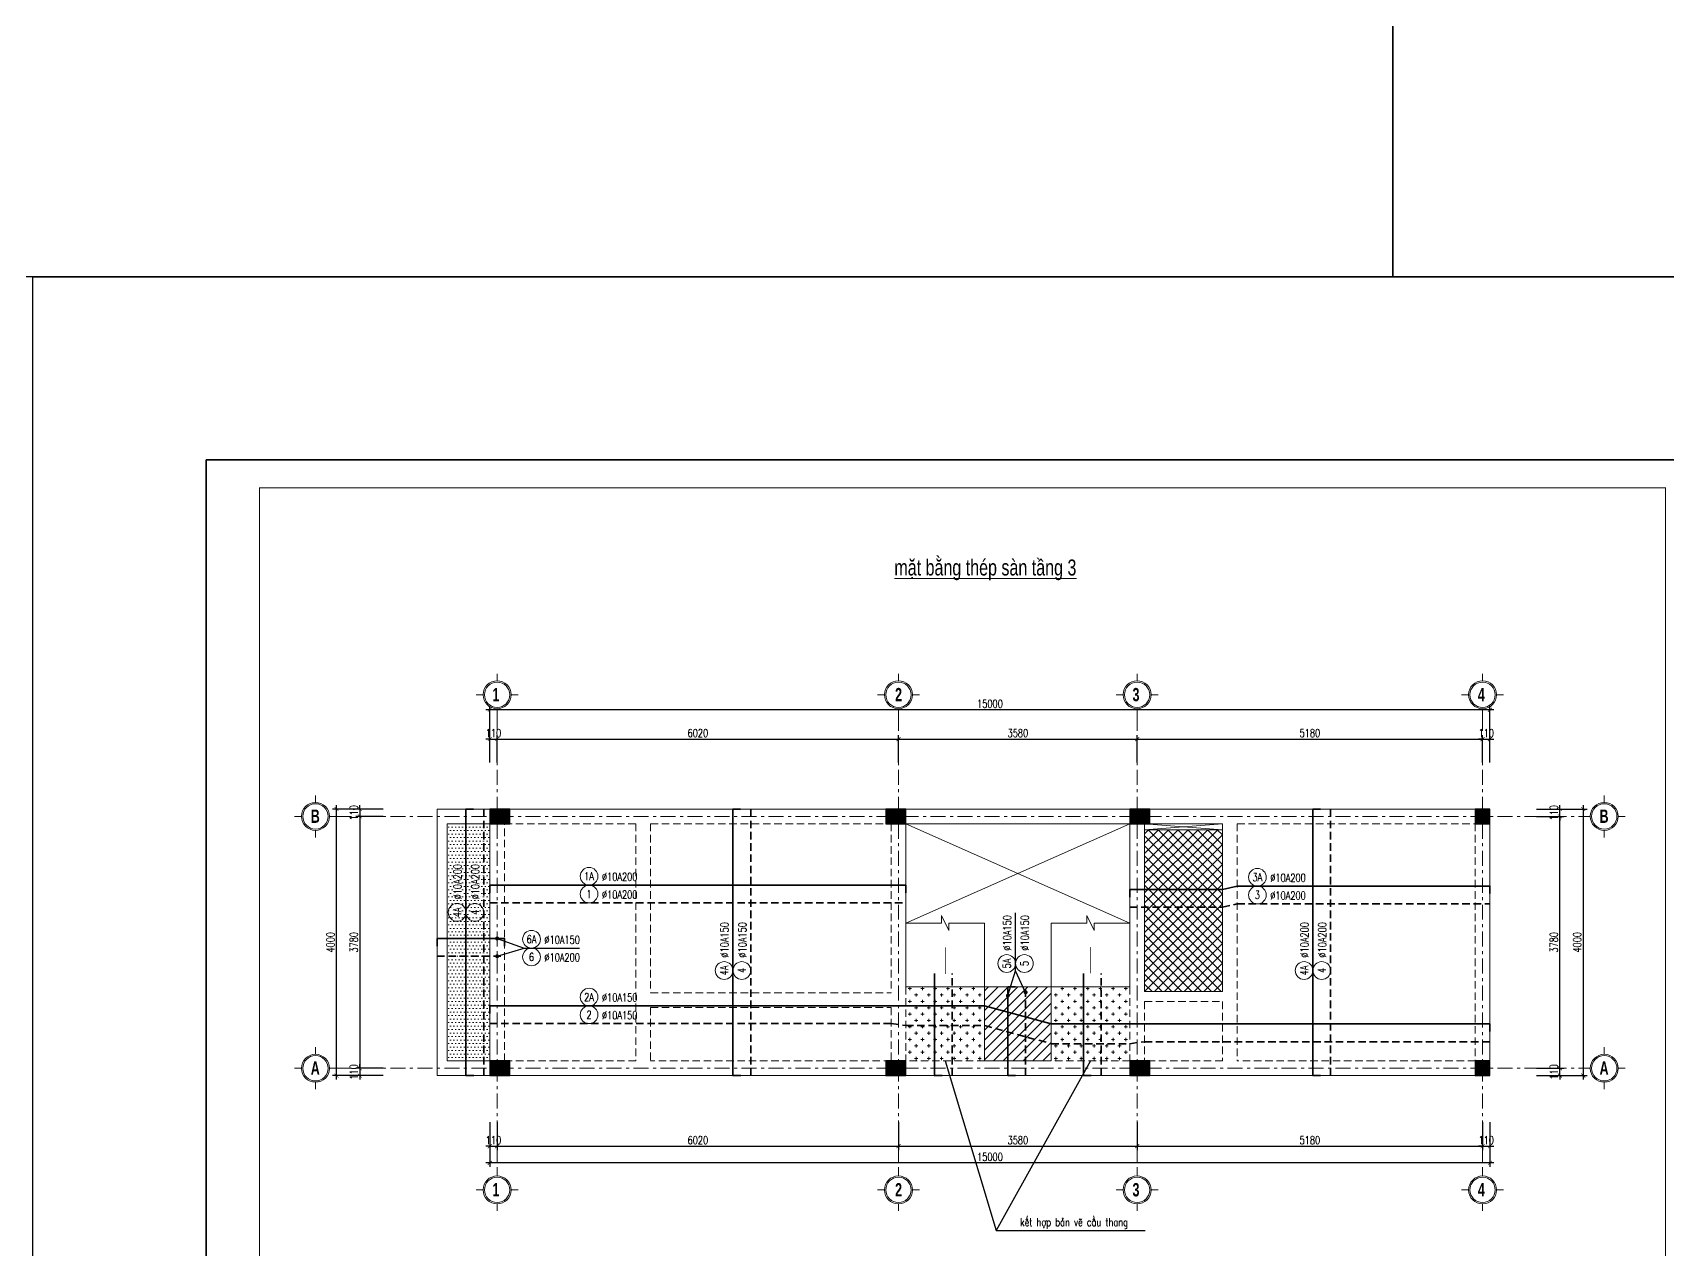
# Model space of a CAD drawing. Extents: x -2098986 to 943, y -1296280 to 73591.
# Drawn here: x -1818977 to -1794460, y -1233473 to -1215216 of the extents above; entities that cross this region are included whole.
import ezdxf
from ezdxf.enums import TextEntityAlignment as Align

# ---------------------------------------------------------------- set-up
doc = ezdxf.new("R2010")
doc.units = 0
doc.header["$LTSCALE"] = 150
doc.header["$PDMODE"] = 35
doc.linetypes.add('_Tim', pattern=[9, 5, -1.5, 1, -1.5])
doc.linetypes.add('HIDDEN', pattern=[0.375, 0.25, -0.125])
doc.layers.get('0').update_dxf_attribs({"lineweight": 18})
doc.layers.get('Defpoints').update_dxf_attribs({"lineweight": 18})
for name, color, linetype, lineweight in [('05.Text', 253, 'Continuous', 18), ('11.Khung bo', 32, 'Continuous', 50), ('12.Khung', 36, 'Continuous', 25), ('KCVN-THAY', 7, 'Continuous', 25), ('LS-DIM', 251, 'Continuous', 13), ('LS-HATCH', 147, 'Continuous', 9), ('LS-TEXT', 60, 'Continuous', 20), ('LS-THAY', 7, 'Continuous', 20), ('LS-THEP', 3, 'Continuous', 35), ('LS-TRUC', 108, '_Tim', 9)]:
    doc.layers.add(name, color=color, linetype=linetype, lineweight=lineweight)
doc.layers.add('DIM', color=1, linetype='Continuous')
doc.layers.add('HATCH', color=8, linetype='Continuous')
doc.layers.add('Tpl_Bound', color=1, linetype='Continuous', plot=False)
doc.styles.add('AVANTHB', font='')
doc.styles.add('KCVN-LEADER', font='vnromadi.shx', dxfattribs={"width": 0.7, "height": 4})
doc.styles.add('vnsimpli', font='vnsimli.shx', dxfattribs={"width": 0.75})
doc.styles.get('AVANTHB').set_extended_font_data('.VnAvantH', bold=True)
doc.dimstyles.new('D100(120)', dxfattribs={"dimtxt": 120, "dimasz": 60, "dimexe": 60, "dimexo": 0, "dimgap": 30, "dimtad": 1, "dimdec": 0, "dimdsep": 46, "dimtxsty": 'vnsimpli', "dimblk": 'ARCHTICK', "dimcen": 0, "dimdle": 60, "dimclrd": 256, "dimclre": 256, "dimclrt": 60, "dimadec": 0, "dimazin": 0, "dimtfac": 1, "dimtdec": 0, "dimtix": 1, "dimtmove": 0, "dimatfit": 3, "dimfxl": 1, "dimarcsym": 0})

# ---------------------------------------------------------------- blocks, each defined once
blk = doc.blocks.new('*U4')
at = {"layer": 'KCVN-THAY', "color": 140}
blk.add_lwpolyline([(214871.76, 86966.68), (215381.8, 86966.68), (215381.8, 86579.68), (214871.76, 86579.68)], close=True, dxfattribs=at)
blk = doc.blocks.new('100')
at = {"layer": '11.Khung bo', "const_width": 26.7}
blk.add_lwpolyline([(1860913, -945240), (1860913, -916940), (1896063, -916940), (1896063, -945240)], close=True, dxfattribs=at)
blk.add_lwpolyline([(1860913, -945240), (1860913, -916940), (1896063, -916940), (1896063, -945240)], close=True, dxfattribs=at)
blk.add_lwpolyline([(1860913, -945240), (1860913, -916940), (1896063, -916940), (1896063, -945240)], close=True, dxfattribs=at)
at = {"layer": '12.Khung'}
blk.add_lwpolyline([(1901579, -945940), (1901579, -916240), (1859580, -916240), (1859580, -945940)], close=True, dxfattribs=at)
blk.add_lwpolyline([(1901579, -945940), (1901579, -916240), (1859580, -916240), (1859580, -945940)], close=True, dxfattribs=at)
blk.add_lwpolyline([(1901579, -945940), (1901579, -916240), (1859580, -916240), (1859580, -945940)], close=True, dxfattribs=at)
blk = doc.blocks.new('DANHTRUC')
for p, q in [((980383, -947347), (980383, -947137)), ((979963, -947767), (979753, -947767)), ((980803, -947767), (981013, -947767)), ((980383, -948187), (980383, -948397))]:
    blk.add_line(p, q)
for radius in [420, 380]:
    blk.add_circle((980383, -947767), radius)
blk = doc.blocks.new('_ArchTick')
at = {"layer": 'DIM', "color": 0, "const_width": 0.15}
blk.add_lwpolyline([(-0.5, -0.5), (0.5, 0.5)], dxfattribs=at)
blk = doc.blocks.new('*D729')
at = {"layer": 'Defpoints', "color": 0, "transparency": 16777216}
for p in [(-1939347, -1051044), (-1939457, -1051394), (-1939347, -1051394)]:
    blk.add_point(p, dxfattribs=at)
at = {"layer": 'LS-DIM', "lineweight": -2, "transparency": 16777216}
for p, q in [((-1939457, -1051394), (-1939457, -1050984)), ((-1939347, -1051394), (-1939347, -1050984)), ((-1939457, -1051044), (-1939517, -1051044)), ((-1939457, -1051044), (-1939347, -1051044)), ((-1939347, -1051044), (-1939287, -1051044))]:
    blk.add_line(p, q, dxfattribs=at)
at = {"layer": 'LS-DIM', "lineweight": -2, "transparency": 16777216, "xscale": 60, "yscale": 60, "zscale": 60}
blk.add_blockref('_ArchTick', (-1939457, -1051044), dxfattribs=at)
at = {"layer": 'LS-DIM', "lineweight": -2, "transparency": 16777216, "xscale": 60, "yscale": 60, "zscale": 60, "rotation": 180}
blk.add_blockref('_ArchTick', (-1939347, -1051044), dxfattribs=at)
at = {"layer": 'LS-DIM', "color": 60, "transparency": 16777216, "insert": (-1939402, -1050954), "char_height": 120, "attachment_point": 5, "style": 'vnsimpli'}
blk.add_mtext('110', dxfattribs=at)
blk = doc.blocks.new('*D730')
at = {"layer": 'Defpoints', "color": 0, "transparency": 16777216}
for p in [(-1933327, -1051044), (-1939347, -1051394), (-1933327, -1051394)]:
    blk.add_point(p, dxfattribs=at)
at = {"layer": 'LS-DIM', "lineweight": -2, "transparency": 16777216}
for p, q in [((-1939347, -1051394), (-1939347, -1050984)), ((-1933327, -1051394), (-1933327, -1050984)), ((-1939407, -1051044), (-1933267, -1051044))]:
    blk.add_line(p, q, dxfattribs=at)
at = {"layer": 'LS-DIM', "lineweight": -2, "transparency": 16777216, "xscale": 60, "yscale": 60, "zscale": 60, "rotation": 180}
blk.add_blockref('_ArchTick', (-1939347, -1051044), dxfattribs=at)
at = {"layer": 'LS-DIM', "lineweight": -2, "transparency": 16777216, "xscale": 60, "yscale": 60, "zscale": 60}
blk.add_blockref('_ArchTick', (-1933327, -1051044), dxfattribs=at)
at = {"layer": 'LS-DIM', "color": 60, "transparency": 16777216, "insert": (-1936337, -1050954), "char_height": 120, "attachment_point": 5, "style": 'vnsimpli'}
blk.add_mtext('6020', dxfattribs=at)
blk = doc.blocks.new('*D731')
at = {"layer": 'Defpoints', "color": 0, "transparency": 16777216}
for p in [(-1929747, -1051044), (-1933327, -1051394), (-1929747, -1051394)]:
    blk.add_point(p, dxfattribs=at)
at = {"layer": 'LS-DIM', "lineweight": -2, "transparency": 16777216}
for p, q in [((-1933327, -1051394), (-1933327, -1050984)), ((-1929747, -1051394), (-1929747, -1050984)), ((-1933387, -1051044), (-1929687, -1051044))]:
    blk.add_line(p, q, dxfattribs=at)
at = {"layer": 'LS-DIM', "lineweight": -2, "transparency": 16777216, "xscale": 60, "yscale": 60, "zscale": 60, "rotation": 180}
blk.add_blockref('_ArchTick', (-1933327, -1051044), dxfattribs=at)
at = {"layer": 'LS-DIM', "lineweight": -2, "transparency": 16777216, "xscale": 60, "yscale": 60, "zscale": 60}
blk.add_blockref('_ArchTick', (-1929747, -1051044), dxfattribs=at)
at = {"layer": 'LS-DIM', "color": 60, "transparency": 16777216, "insert": (-1931537, -1050954), "char_height": 120, "attachment_point": 5, "style": 'vnsimpli'}
blk.add_mtext('3580', dxfattribs=at)
blk = doc.blocks.new('*D732')
at = {"layer": 'Defpoints', "color": 0, "transparency": 16777216}
for p in [(-1924567, -1051044), (-1929747, -1051394), (-1924567, -1051394)]:
    blk.add_point(p, dxfattribs=at)
at = {"layer": 'LS-DIM', "lineweight": -2, "transparency": 16777216}
for p, q in [((-1929747, -1051394), (-1929747, -1050984)), ((-1924567, -1051394), (-1924567, -1050984)), ((-1929807, -1051044), (-1924507, -1051044))]:
    blk.add_line(p, q, dxfattribs=at)
at = {"layer": 'LS-DIM', "lineweight": -2, "transparency": 16777216, "xscale": 60, "yscale": 60, "zscale": 60, "rotation": 180}
blk.add_blockref('_ArchTick', (-1929747, -1051044), dxfattribs=at)
at = {"layer": 'LS-DIM', "lineweight": -2, "transparency": 16777216, "xscale": 60, "yscale": 60, "zscale": 60}
blk.add_blockref('_ArchTick', (-1924567, -1051044), dxfattribs=at)
at = {"layer": 'LS-DIM', "color": 60, "transparency": 16777216, "insert": (-1927157, -1050954), "char_height": 120, "attachment_point": 5, "style": 'vnsimpli'}
blk.add_mtext('5180', dxfattribs=at)
blk = doc.blocks.new('*D733')
at = {"layer": 'Defpoints', "color": 0, "transparency": 16777216}
for p in [(-1924457, -1051044), (-1924567, -1051394), (-1924457, -1051394)]:
    blk.add_point(p, dxfattribs=at)
at = {"layer": 'LS-DIM', "lineweight": -2, "transparency": 16777216}
for p, q in [((-1924567, -1051394), (-1924567, -1050984)), ((-1924457, -1051394), (-1924457, -1050984)), ((-1924567, -1051044), (-1924627, -1051044)), ((-1924567, -1051044), (-1924457, -1051044)), ((-1924457, -1051044), (-1924397, -1051044))]:
    blk.add_line(p, q, dxfattribs=at)
at = {"layer": 'LS-DIM', "lineweight": -2, "transparency": 16777216, "xscale": 60, "yscale": 60, "zscale": 60}
blk.add_blockref('_ArchTick', (-1924567, -1051044), dxfattribs=at)
at = {"layer": 'LS-DIM', "lineweight": -2, "transparency": 16777216, "xscale": 60, "yscale": 60, "zscale": 60, "rotation": 180}
blk.add_blockref('_ArchTick', (-1924457, -1051044), dxfattribs=at)
at = {"layer": 'LS-DIM', "color": 60, "transparency": 16777216, "insert": (-1924512, -1050954), "char_height": 120, "attachment_point": 5, "style": 'vnsimpli'}
blk.add_mtext('110', dxfattribs=at)
blk = doc.blocks.new('*D734')
at = {"layer": 'Defpoints', "color": 0, "transparency": 16777216}
for p in [(-1939457, -1050604), (-1939457, -1051394), (-1924457, -1051394)]:
    blk.add_point(p, dxfattribs=at)
at = {"layer": 'LS-DIM', "lineweight": -2, "transparency": 16777216}
for p, q in [((-1939457, -1051394), (-1939457, -1050544)), ((-1924457, -1051394), (-1924457, -1050544)), ((-1924397, -1050604), (-1939517, -1050604))]:
    blk.add_line(p, q, dxfattribs=at)
at = {"layer": 'LS-DIM', "lineweight": -2, "transparency": 16777216, "xscale": 60, "yscale": 60, "zscale": 60, "rotation": 180}
blk.add_blockref('_ArchTick', (-1939457, -1050604), dxfattribs=at)
at = {"layer": 'LS-DIM', "lineweight": -2, "transparency": 16777216, "xscale": 60, "yscale": 60, "zscale": 60}
blk.add_blockref('_ArchTick', (-1924457, -1050604), dxfattribs=at)
at = {"layer": 'LS-DIM', "color": 60, "transparency": 16777216, "insert": (-1931956, -1050514), "char_height": 120, "attachment_point": 5, "style": 'vnsimpli'}
blk.add_mtext('15000', dxfattribs=at)
blk = doc.blocks.new('*D735')
at = {"layer": 'Defpoints', "color": 0, "transparency": 16777216}
for p in [(-1941407, -1052204), (-1941057, -1052094), (-1941057, -1052204)]:
    blk.add_point(p, dxfattribs=at)
at = {"layer": 'LS-DIM', "lineweight": -2, "transparency": 16777216}
for p, q in [((-1941057, -1052094), (-1941467, -1052094)), ((-1941057, -1052204), (-1941467, -1052204)), ((-1941407, -1052094), (-1941407, -1052034)), ((-1941407, -1052094), (-1941407, -1052204)), ((-1941407, -1052204), (-1941407, -1052264))]:
    blk.add_line(p, q, dxfattribs=at)
at = {"layer": 'LS-DIM', "lineweight": -2, "transparency": 16777216, "xscale": 60, "yscale": 60, "zscale": 60}
for p, rotation in [((-1941407, -1052094), 270), ((-1941407, -1052204), 90)]:
    blk.add_blockref('_ArchTick', p, dxfattribs=dict(at, rotation=rotation))
at = {"layer": 'LS-DIM', "color": 60, "transparency": 16777216, "insert": (-1941497, -1052149), "char_height": 120, "attachment_point": 5, "rotation": 90, "style": 'vnsimpli'}
blk.add_mtext('110', dxfattribs=at)
blk = doc.blocks.new('*D736')
at = {"layer": 'Defpoints', "color": 0, "transparency": 16777216}
for p in [(-1941057, -1052204), (-1941407, -1055984), (-1941057, -1055984)]:
    blk.add_point(p, dxfattribs=at)
at = {"layer": 'LS-DIM', "lineweight": -2, "transparency": 16777216}
for p, q in [((-1941057, -1052204), (-1941467, -1052204)), ((-1941407, -1052144), (-1941407, -1056044)), ((-1941057, -1055984), (-1941467, -1055984))]:
    blk.add_line(p, q, dxfattribs=at)
at = {"layer": 'LS-DIM', "lineweight": -2, "transparency": 16777216, "xscale": 60, "yscale": 60, "zscale": 60}
for p, rotation in [((-1941407, -1052204), 90), ((-1941407, -1055984), 270)]:
    blk.add_blockref('_ArchTick', p, dxfattribs=dict(at, rotation=rotation))
at = {"layer": 'LS-DIM', "color": 60, "transparency": 16777216, "insert": (-1941497, -1054094), "char_height": 120, "attachment_point": 5, "rotation": 90, "style": 'vnsimpli'}
blk.add_mtext('3780', dxfattribs=at)
blk = doc.blocks.new('*D737')
at = {"layer": 'Defpoints', "color": 0, "transparency": 16777216}
for p in [(-1941407, -1056094), (-1941057, -1055984), (-1941057, -1056094)]:
    blk.add_point(p, dxfattribs=at)
at = {"layer": 'LS-DIM', "lineweight": -2, "transparency": 16777216}
for p, q in [((-1941407, -1055984), (-1941407, -1055924)), ((-1941057, -1055984), (-1941467, -1055984)), ((-1941057, -1056094), (-1941467, -1056094)), ((-1941407, -1055984), (-1941407, -1056094)), ((-1941407, -1056094), (-1941407, -1056154))]:
    blk.add_line(p, q, dxfattribs=at)
at = {"layer": 'LS-DIM', "lineweight": -2, "transparency": 16777216, "xscale": 60, "yscale": 60, "zscale": 60}
for p, rotation in [((-1941407, -1055984), 270), ((-1941407, -1056094), 90)]:
    blk.add_blockref('_ArchTick', p, dxfattribs=dict(at, rotation=rotation))
at = {"layer": 'LS-DIM', "color": 60, "transparency": 16777216, "insert": (-1941497, -1056039), "char_height": 120, "attachment_point": 5, "rotation": 90, "style": 'vnsimpli'}
blk.add_mtext('110', dxfattribs=at)
blk = doc.blocks.new('*D738')
at = {"layer": 'Defpoints', "color": 0, "transparency": 16777216}
for p in [(-1941757, -1052094), (-1941057, -1052094), (-1941057, -1056094)]:
    blk.add_point(p, dxfattribs=at)
at = {"layer": 'LS-DIM', "lineweight": -2, "transparency": 16777216}
for p, q in [((-1941057, -1052094), (-1941817, -1052094)), ((-1941757, -1056154), (-1941757, -1052034)), ((-1941057, -1056094), (-1941817, -1056094))]:
    blk.add_line(p, q, dxfattribs=at)
at = {"layer": 'LS-DIM', "lineweight": -2, "transparency": 16777216, "xscale": 60, "yscale": 60, "zscale": 60}
for p, rotation in [((-1941757, -1052094), 90), ((-1941757, -1056094), 270)]:
    blk.add_blockref('_ArchTick', p, dxfattribs=dict(at, rotation=rotation))
at = {"layer": 'LS-DIM', "color": 60, "transparency": 16777216, "insert": (-1941847, -1054094), "char_height": 120, "attachment_point": 5, "rotation": 90, "style": 'vnsimpli'}
blk.add_mtext('4000', dxfattribs=at)
blk = doc.blocks.new('*D739')
at = {"layer": 'Defpoints', "color": 0, "transparency": 16777216}
for p in [(-1939457, -1056794), (-1939347, -1056794), (-1939347, -1057153)]:
    blk.add_point(p, dxfattribs=at)
at = {"layer": 'LS-DIM', "lineweight": -2, "transparency": 16777216}
for p, q in [((-1939457, -1056794), (-1939457, -1057213)), ((-1939347, -1056794), (-1939347, -1057213)), ((-1939457, -1057153), (-1939517, -1057153)), ((-1939457, -1057153), (-1939347, -1057153)), ((-1939347, -1057153), (-1939287, -1057153))]:
    blk.add_line(p, q, dxfattribs=at)
at = {"layer": 'LS-DIM', "lineweight": -2, "transparency": 16777216, "xscale": 60, "yscale": 60, "zscale": 60}
blk.add_blockref('_ArchTick', (-1939457, -1057153), dxfattribs=at)
at = {"layer": 'LS-DIM', "lineweight": -2, "transparency": 16777216, "xscale": 60, "yscale": 60, "zscale": 60, "rotation": 180}
blk.add_blockref('_ArchTick', (-1939347, -1057153), dxfattribs=at)
at = {"layer": 'LS-DIM', "color": 60, "transparency": 16777216, "insert": (-1939402, -1057063), "char_height": 120, "attachment_point": 5, "style": 'vnsimpli'}
blk.add_mtext('110', dxfattribs=at)
blk = doc.blocks.new('*D740')
at = {"layer": 'Defpoints', "color": 0, "transparency": 16777216}
for p in [(-1939347, -1056794), (-1933327, -1056794), (-1933327, -1057153)]:
    blk.add_point(p, dxfattribs=at)
at = {"layer": 'LS-DIM', "lineweight": -2, "transparency": 16777216}
for p, q in [((-1939347, -1056794), (-1939347, -1057213)), ((-1933327, -1056794), (-1933327, -1057213)), ((-1939407, -1057153), (-1933267, -1057153))]:
    blk.add_line(p, q, dxfattribs=at)
at = {"layer": 'LS-DIM', "lineweight": -2, "transparency": 16777216, "xscale": 60, "yscale": 60, "zscale": 60, "rotation": 180}
blk.add_blockref('_ArchTick', (-1939347, -1057153), dxfattribs=at)
at = {"layer": 'LS-DIM', "lineweight": -2, "transparency": 16777216, "xscale": 60, "yscale": 60, "zscale": 60}
blk.add_blockref('_ArchTick', (-1933327, -1057153), dxfattribs=at)
at = {"layer": 'LS-DIM', "color": 60, "transparency": 16777216, "insert": (-1936337, -1057063), "char_height": 120, "attachment_point": 5, "style": 'vnsimpli'}
blk.add_mtext('6020', dxfattribs=at)
blk = doc.blocks.new('*D741')
at = {"layer": 'Defpoints', "color": 0, "transparency": 16777216}
for p in [(-1933327, -1056794), (-1929747, -1056794), (-1929747, -1057153)]:
    blk.add_point(p, dxfattribs=at)
at = {"layer": 'LS-DIM', "lineweight": -2, "transparency": 16777216}
for p, q in [((-1933327, -1056794), (-1933327, -1057213)), ((-1929747, -1056794), (-1929747, -1057213)), ((-1933387, -1057153), (-1929687, -1057153))]:
    blk.add_line(p, q, dxfattribs=at)
at = {"layer": 'LS-DIM', "lineweight": -2, "transparency": 16777216, "xscale": 60, "yscale": 60, "zscale": 60, "rotation": 180}
blk.add_blockref('_ArchTick', (-1933327, -1057153), dxfattribs=at)
at = {"layer": 'LS-DIM', "lineweight": -2, "transparency": 16777216, "xscale": 60, "yscale": 60, "zscale": 60}
blk.add_blockref('_ArchTick', (-1929747, -1057153), dxfattribs=at)
at = {"layer": 'LS-DIM', "color": 60, "transparency": 16777216, "insert": (-1931537, -1057063), "char_height": 120, "attachment_point": 5, "style": 'vnsimpli'}
blk.add_mtext('3580', dxfattribs=at)
blk = doc.blocks.new('*D742')
at = {"layer": 'Defpoints', "color": 0, "transparency": 16777216}
for p in [(-1929747, -1056794), (-1924567, -1056794), (-1924567, -1057153)]:
    blk.add_point(p, dxfattribs=at)
at = {"layer": 'LS-DIM', "lineweight": -2, "transparency": 16777216}
for p, q in [((-1929747, -1056794), (-1929747, -1057213)), ((-1924567, -1056794), (-1924567, -1057213)), ((-1929807, -1057153), (-1924507, -1057153))]:
    blk.add_line(p, q, dxfattribs=at)
at = {"layer": 'LS-DIM', "lineweight": -2, "transparency": 16777216, "xscale": 60, "yscale": 60, "zscale": 60, "rotation": 180}
blk.add_blockref('_ArchTick', (-1929747, -1057153), dxfattribs=at)
at = {"layer": 'LS-DIM', "lineweight": -2, "transparency": 16777216, "xscale": 60, "yscale": 60, "zscale": 60}
blk.add_blockref('_ArchTick', (-1924567, -1057153), dxfattribs=at)
at = {"layer": 'LS-DIM', "color": 60, "transparency": 16777216, "insert": (-1927157, -1057063), "char_height": 120, "attachment_point": 5, "style": 'vnsimpli'}
blk.add_mtext('5180', dxfattribs=at)
blk = doc.blocks.new('*D743')
at = {"layer": 'Defpoints', "color": 0, "transparency": 16777216}
for p in [(-1924567, -1056794), (-1924457, -1056794), (-1924457, -1057153)]:
    blk.add_point(p, dxfattribs=at)
at = {"layer": 'LS-DIM', "lineweight": -2, "transparency": 16777216}
for p, q in [((-1924567, -1056794), (-1924567, -1057213)), ((-1924457, -1056794), (-1924457, -1057213)), ((-1924567, -1057153), (-1924627, -1057153)), ((-1924567, -1057153), (-1924457, -1057153)), ((-1924457, -1057153), (-1924397, -1057153))]:
    blk.add_line(p, q, dxfattribs=at)
at = {"layer": 'LS-DIM', "lineweight": -2, "transparency": 16777216, "xscale": 60, "yscale": 60, "zscale": 60}
blk.add_blockref('_ArchTick', (-1924567, -1057153), dxfattribs=at)
at = {"layer": 'LS-DIM', "lineweight": -2, "transparency": 16777216, "xscale": 60, "yscale": 60, "zscale": 60, "rotation": 180}
blk.add_blockref('_ArchTick', (-1924457, -1057153), dxfattribs=at)
at = {"layer": 'LS-DIM', "color": 60, "transparency": 16777216, "insert": (-1924512, -1057063), "char_height": 120, "attachment_point": 5, "style": 'vnsimpli'}
blk.add_mtext('110', dxfattribs=at)
blk = doc.blocks.new('*D744')
at = {"layer": 'Defpoints', "color": 0, "transparency": 16777216}
for p in [(-1939457, -1056794), (-1924457, -1056794), (-1939457, -1057404)]:
    blk.add_point(p, dxfattribs=at)
at = {"layer": 'LS-DIM', "lineweight": -2, "transparency": 16777216}
for p, q in [((-1939457, -1056794), (-1939457, -1057464)), ((-1924457, -1056794), (-1924457, -1057464)), ((-1924397, -1057404), (-1939517, -1057404))]:
    blk.add_line(p, q, dxfattribs=at)
at = {"layer": 'LS-DIM', "lineweight": -2, "transparency": 16777216, "xscale": 60, "yscale": 60, "zscale": 60, "rotation": 180}
blk.add_blockref('_ArchTick', (-1939457, -1057404), dxfattribs=at)
at = {"layer": 'LS-DIM', "lineweight": -2, "transparency": 16777216, "xscale": 60, "yscale": 60, "zscale": 60}
blk.add_blockref('_ArchTick', (-1924457, -1057404), dxfattribs=at)
at = {"layer": 'LS-DIM', "color": 60, "transparency": 16777216, "insert": (-1931956, -1057314), "char_height": 120, "attachment_point": 5, "style": 'vnsimpli'}
blk.add_mtext('15000', dxfattribs=at)
blk = doc.blocks.new('*D745')
at = {"layer": 'Defpoints', "color": 0, "transparency": 16777216}
for p in [(-1923757, -1055984), (-1923757, -1056094), (-1923407, -1055984)]:
    blk.add_point(p, dxfattribs=at)
at = {"layer": 'LS-DIM', "lineweight": -2, "transparency": 16777216}
for p, q in [((-1923407, -1055984), (-1923407, -1055924)), ((-1923757, -1055984), (-1923347, -1055984)), ((-1923757, -1056094), (-1923347, -1056094)), ((-1923407, -1056094), (-1923407, -1055984)), ((-1923407, -1056094), (-1923407, -1056154))]:
    blk.add_line(p, q, dxfattribs=at)
at = {"layer": 'LS-DIM', "lineweight": -2, "transparency": 16777216, "xscale": 60, "yscale": 60, "zscale": 60}
for p, rotation in [((-1923407, -1055984), 270), ((-1923407, -1056094), 90)]:
    blk.add_blockref('_ArchTick', p, dxfattribs=dict(at, rotation=rotation))
at = {"layer": 'LS-DIM', "color": 60, "transparency": 16777216, "insert": (-1923497, -1056039), "char_height": 120, "attachment_point": 5, "rotation": 90, "style": 'vnsimpli'}
blk.add_mtext('110', dxfattribs=at)
blk = doc.blocks.new('*D746')
at = {"layer": 'Defpoints', "color": 0, "transparency": 16777216}
for p in [(-1923757, -1052204), (-1923407, -1052204), (-1923757, -1055984)]:
    blk.add_point(p, dxfattribs=at)
at = {"layer": 'LS-DIM', "lineweight": -2, "transparency": 16777216}
for p, q in [((-1923757, -1052204), (-1923347, -1052204)), ((-1923407, -1056044), (-1923407, -1052144)), ((-1923757, -1055984), (-1923347, -1055984))]:
    blk.add_line(p, q, dxfattribs=at)
at = {"layer": 'LS-DIM', "lineweight": -2, "transparency": 16777216, "xscale": 60, "yscale": 60, "zscale": 60}
for p, rotation in [((-1923407, -1052204), 90), ((-1923407, -1055984), 270)]:
    blk.add_blockref('_ArchTick', p, dxfattribs=dict(at, rotation=rotation))
at = {"layer": 'LS-DIM', "color": 60, "transparency": 16777216, "insert": (-1923497, -1054094), "char_height": 120, "attachment_point": 5, "rotation": 90, "style": 'vnsimpli'}
blk.add_mtext('3780', dxfattribs=at)
blk = doc.blocks.new('*D747')
at = {"layer": 'Defpoints', "color": 0, "transparency": 16777216}
for p in [(-1923757, -1052094), (-1923757, -1052204), (-1923407, -1052094)]:
    blk.add_point(p, dxfattribs=at)
at = {"layer": 'LS-DIM', "lineweight": -2, "transparency": 16777216}
for p, q in [((-1923757, -1052094), (-1923347, -1052094)), ((-1923757, -1052204), (-1923347, -1052204)), ((-1923407, -1052094), (-1923407, -1052034)), ((-1923407, -1052204), (-1923407, -1052094)), ((-1923407, -1052204), (-1923407, -1052264))]:
    blk.add_line(p, q, dxfattribs=at)
at = {"layer": 'LS-DIM', "lineweight": -2, "transparency": 16777216, "xscale": 60, "yscale": 60, "zscale": 60}
for p, rotation in [((-1923407, -1052094), 270), ((-1923407, -1052204), 90)]:
    blk.add_blockref('_ArchTick', p, dxfattribs=dict(at, rotation=rotation))
at = {"layer": 'LS-DIM', "color": 60, "transparency": 16777216, "insert": (-1923497, -1052149), "char_height": 120, "attachment_point": 5, "rotation": 90, "style": 'vnsimpli'}
blk.add_mtext('110', dxfattribs=at)
blk = doc.blocks.new('*D748')
at = {"layer": 'Defpoints', "color": 0, "transparency": 16777216}
for p in [(-1923757, -1052094), (-1923757, -1056094), (-1923057, -1056094)]:
    blk.add_point(p, dxfattribs=at)
at = {"layer": 'LS-DIM', "lineweight": -2, "transparency": 16777216}
for p, q in [((-1923757, -1052094), (-1922997, -1052094)), ((-1923057, -1052034), (-1923057, -1056154)), ((-1923757, -1056094), (-1922997, -1056094))]:
    blk.add_line(p, q, dxfattribs=at)
at = {"layer": 'LS-DIM', "lineweight": -2, "transparency": 16777216, "xscale": 60, "yscale": 60, "zscale": 60}
for p, rotation in [((-1923057, -1052094), 90), ((-1923057, -1056094), 270)]:
    blk.add_blockref('_ArchTick', p, dxfattribs=dict(at, rotation=rotation))
at = {"layer": 'LS-DIM', "color": 60, "transparency": 16777216, "insert": (-1923147, -1054094), "char_height": 120, "attachment_point": 5, "rotation": 90, "style": 'vnsimpli'}
blk.add_mtext('4000', dxfattribs=at)
blk = doc.blocks.new('DOT')
at = {"color": 0, "linetype": 'ByBlock'}
blk.add_line((-0.5, 0), (-1, 0), dxfattribs=at)
at = {"color": 0, "linetype": 'ByBlock', "const_width": 0.5}
blk.add_lwpolyline([(-0.25, 0, 1), (0.25, 0, 1)], format="xyb", close=True, dxfattribs=at)
blk = doc.blocks.new('qqqe213123213')
at = {"layer": 'HATCH'}
h = blk.add_hatch(color=256, dxfattribs=at)
h.dxf.hatch_style = 1
h.paths.add_polyline_path([(-1939457, -1052314), (-1939157, -1052314), (-1939157, -1052094), (-1939457, -1052094)])
h = blk.add_hatch(color=256, dxfattribs=at)
h.dxf.hatch_style = 1
h.paths.add_polyline_path([(-1933517, -1052314), (-1933217, -1052314), (-1933217, -1052094), (-1933517, -1052094)])
h = blk.add_hatch(color=256, dxfattribs=at)
h.dxf.hatch_style = 1
h.paths.add_polyline_path([(-1929857, -1052314), (-1929557, -1052314), (-1929557, -1052094), (-1929857, -1052094)])
h = blk.add_hatch(color=256, dxfattribs=at)
h.dxf.hatch_style = 1
h.paths.add_polyline_path([(-1924677, -1052314), (-1924457, -1052314), (-1924457, -1052094), (-1924677, -1052094)])
h = blk.add_hatch(color=256, dxfattribs=at)
h.dxf.hatch_style = 1
h.paths.add_polyline_path([(-1939457, -1056094), (-1939157, -1056094), (-1939157, -1055874), (-1939457, -1055874)])
h = blk.add_hatch(color=256, dxfattribs=at)
h.dxf.hatch_style = 1
h.paths.add_polyline_path([(-1933517, -1056094), (-1933217, -1056094), (-1933217, -1055874), (-1933517, -1055874)])
h = blk.add_hatch(color=256, dxfattribs=at)
h.dxf.hatch_style = 1
h.paths.add_polyline_path([(-1929857, -1056094), (-1929557, -1056094), (-1929557, -1055874), (-1929857, -1055874)])
h = blk.add_hatch(color=256, dxfattribs=at)
h.dxf.hatch_style = 1
h.paths.add_polyline_path([(-1924677, -1056094), (-1924457, -1056094), (-1924457, -1055874), (-1924677, -1055874)])
at = {"layer": 'DIM'}
for p, q in [((-1939457, -1052094), (-1939157, -1052314)), ((-1939457, -1052314), (-1939157, -1052094)), ((-1933517, -1052094), (-1933217, -1052314)), ((-1933517, -1052314), (-1933217, -1052094)), ((-1929857, -1052094), (-1929557, -1052314)), ((-1929857, -1052314), (-1929557, -1052094)), ((-1924677, -1052094), (-1924457, -1052314)), ((-1924677, -1052314), (-1924457, -1052094)), ((-1939457, -1055874), (-1939157, -1056094)), ((-1939457, -1056094), (-1939157, -1055874)), ((-1933517, -1055874), (-1933217, -1056094)), ((-1933517, -1056094), (-1933217, -1055874)), ((-1929857, -1055874), (-1929557, -1056094)), ((-1929857, -1056094), (-1929557, -1055874)), ((-1924677, -1055874), (-1924457, -1056094)), ((-1924677, -1056094), (-1924457, -1055874))]:
    blk.add_line(p, q, dxfattribs=at)
for points in [[(-1939457, -1052314), (-1939157, -1052314), (-1939157, -1052094), (-1939457, -1052094)], [(-1933517, -1052314), (-1933217, -1052314), (-1933217, -1052094), (-1933517, -1052094)], [(-1929857, -1052314), (-1929557, -1052314), (-1929557, -1052094), (-1929857, -1052094)], [(-1924677, -1052314), (-1924457, -1052314), (-1924457, -1052094), (-1924677, -1052094)], [(-1939457, -1056094), (-1939157, -1056094), (-1939157, -1055874), (-1939457, -1055874)], [(-1933517, -1056094), (-1933217, -1056094), (-1933217, -1055874), (-1933517, -1055874)], [(-1929857, -1056094), (-1929557, -1056094), (-1929557, -1055874), (-1929857, -1055874)], [(-1924677, -1056094), (-1924457, -1056094), (-1924457, -1055874), (-1924677, -1055874)]]:
    blk.add_lwpolyline(points, close=True, dxfattribs=at)
at = {"layer": 'LS-TRUC', "ltscale": 0.3}
for p, q in [((-1939347, -1050694), (-1939347, -1057494)), ((-1933327, -1050694), (-1933327, -1057494)), ((-1929747, -1050694), (-1929747, -1057494)), ((-1924567, -1050694), (-1924567, -1057494)), ((-1941757, -1052204), (-1923057, -1052204)), ((-1941757, -1055984), (-1923057, -1055984))]:
    blk.add_line(p, q, dxfattribs=at)
at = {"layer": '05.Text', "xscale": 0.5, "yscale": 0.5, "zscale": 0.5}
for p in [(-2429538.7, -576495.7), (-2423519.7, -576495.7), (-2419939.7, -576495.7), (-2414758.7, -576495.7), (-2432263.7, -578320.7), (-2412933.7, -578320.7), (-2432263.7, -582100.7), (-2412933.7, -582100.7), (-2429538.7, -583925.7), (-2423519.7, -583925.7), (-2419939.7, -583925.7), (-2414758.7, -583925.7)]:
    blk.add_blockref('DANHTRUC', p, dxfattribs=at)
at = {"layer": '05.Text', "style": 'AVANTHB', "width": 0.7}
for s, p in [('1', (-1939417.8, -1050476.7)), ('2', (-1933378.8, -1050476.7)), ('3', (-1929817.8, -1050476.7)), ('4', (-1924637.8, -1050476.7)), ('B', (-1942142.8, -1052301.7)), ('B', (-1922812.8, -1052301.7)), ('A', (-1942142.8, -1056081.7)), ('A', (-1922812.8, -1056081.7)), ('1', (-1939417.8, -1057906.7)), ('2', (-1933378.8, -1057906.7)), ('3', (-1929817.8, -1057906.7)), ('4', (-1924637.8, -1057906.7))]:
    blk.add_text(s, height=200, dxfattribs=at).set_placement(p)
at = {"layer": 'LS-DIM'}
for base, p1, p2, picture, middle in [((-1939457, -1050604), (-1924457, -1051394), (-1939457, -1051394), '*D734', (-1931956, -1050604)), ((-1939457, -1057404), (-1924457, -1056794), (-1939457, -1056794), '*D744', (-1931956, -1057404))]:
    dim = blk.add_linear_dim(base=base, p1=p1, p2=p2, dimstyle='D100(120)', dxfattribs=at)
    dim.commit()
    dim.dimension.update_dxf_attribs({"geometry": picture, "text_midpoint": middle, "dimtype": 128})
for base, p1, p2, picture, middle in [((-1939347, -1051044), (-1939457, -1051394), (-1939347, -1051394), '*D729', (-1939402, -1050954)), ((-1939347, -1057153), (-1939457, -1056794), (-1939347, -1056794), '*D739', (-1939402, -1057063))]:
    dim = blk.add_linear_dim(base=base, p1=p1, p2=p2, dimstyle='D100(120)', dxfattribs=at)
    dim.commit()
    dim.dimension.update_dxf_attribs({"geometry": picture, "text_midpoint": middle})
for base, p1, p2, picture, middle in [((-1933327, -1051044), (-1939347, -1051394), (-1933327, -1051394), '*D730', (-1936337, -1050954)), ((-1929747, -1051044), (-1933327, -1051394), (-1929747, -1051394), '*D731', (-1931537, -1050954)), ((-1924567, -1051044), (-1929747, -1051394), (-1924567, -1051394), '*D732', (-1927157, -1050954)), ((-1924457, -1051044), (-1924567, -1051394), (-1924457, -1051394), '*D733', (-1924512, -1050954)), ((-1933327, -1057153), (-1939347, -1056794), (-1933327, -1056794), '*D740', (-1936337, -1057063)), ((-1929747, -1057153), (-1933327, -1056794), (-1929747, -1056794), '*D741', (-1931537, -1057063)), ((-1924567, -1057153), (-1929747, -1056794), (-1924567, -1056794), '*D742', (-1927157, -1057063)), ((-1924457, -1057153), (-1924567, -1056794), (-1924457, -1056794), '*D743', (-1924512, -1057063))]:
    dim = blk.add_linear_dim(base=base, p1=p1, p2=p2, dimstyle='D100(120)', override={"dimtmove": 1}, dxfattribs=at)
    dim.commit()
    dim.dimension.update_dxf_attribs({"geometry": picture, "text_midpoint": middle})
for base, p1, p2, picture, middle in [((-1941407, -1052204), (-1941057, -1052094), (-1941057, -1052204), '*D735', (-1941497, -1052149)), ((-1941757, -1052094), (-1941057, -1056094), (-1941057, -1052094), '*D738', (-1941847, -1054094)), ((-1923057, -1056094), (-1923757, -1052094), (-1923757, -1056094), '*D748', (-1923147, -1054094)), ((-1923407, -1055984), (-1923757, -1056094), (-1923757, -1055984), '*D745', (-1923497, -1056039))]:
    dim = blk.add_linear_dim(base=base, p1=p1, p2=p2, angle=90, dimstyle='D100(120)', dxfattribs=at)
    dim.commit()
    dim.dimension.update_dxf_attribs({"geometry": picture, "text_midpoint": middle})
for base, p1, p2, picture, middle in [((-1923407, -1052094), (-1923757, -1052204), (-1923757, -1052094), '*D747', (-1923497, -1052149)), ((-1941407, -1055984), (-1941057, -1052204), (-1941057, -1055984), '*D736', (-1941497, -1054094)), ((-1923407, -1052204), (-1923757, -1055984), (-1923757, -1052204), '*D746', (-1923497, -1054094)), ((-1941407, -1056094), (-1941057, -1055984), (-1941057, -1056094), '*D737', (-1941497, -1056039))]:
    dim = blk.add_linear_dim(base=base, p1=p1, p2=p2, angle=90, dimstyle='D100(120)', override={"dimtmove": 1}, dxfattribs=at)
    dim.commit()
    dim.dimension.update_dxf_attribs({"geometry": picture, "text_midpoint": middle})
blk = doc.blocks.new('qqwe123213213')
at = {"layer": 'LS-HATCH'}
h = blk.add_hatch(dxfattribs=at)
h.set_pattern_fill('DOTS', color=256, scale=33)
h.set_pattern_definition([(0, (0, -23220), (26.19375, 52.3875), [0, -52.3875])])
h.paths.add_polyline_path([(-2059900.8, -1078746.6), (-2059260.8, -1078746.6), (-2059260.8, -1075186.6), (-2059900.8, -1075186.6)])
h = blk.add_hatch(dxfattribs=at)
h.set_pattern_fill('ANSI37', color=256, scale=33)
h.paths.add_polyline_path([(-2048270.8, -1075276.2), (-2049440.8, -1075276.2), (-2049440.8, -1077706.6), (-2048270.8, -1077706.6)])
h = blk.add_hatch(dxfattribs=at)
h.set_pattern_fill('CROSS', color=256, scale=15)
h.set_pattern_definition([(0, (0, -23220), (95.25, 95.25), [47.625, -142.875]), (90, (23.81, -23243.81), (-95.25, 95.25), [47.625, -142.875])])
h.paths.add_polyline_path([(-2051840.8, -1078746.6), (-2051840.8, -1077636.6), (-2053020.8, -1077636.6), (-2053020.8, -1078746.6)])
h.paths.add_polyline_path([(-2049660.8, -1077636.6), (-2050840.8, -1077636.6), (-2050840.8, -1078746.6), (-2049660.8, -1078746.6)])
h = blk.add_hatch(dxfattribs=at)
h.set_pattern_fill('ANSI31', color=256, scale=33)
h.set_pattern_definition([(45, (0, -23220), (-74.087113, 74.087113), [])])
h.paths.add_polyline_path([(-2051840.8, -1078746.6), (-2050840.8, -1078746.6), (-2050840.8, -1077636.6), (-2051840.8, -1077636.6)])
at = {"layer": 'LS-DIM', "linetype": 'HIDDEN', "ltscale": 3}
for p, q in [((-2059040.8, -1078746.6), (-2059040.8, -1075186.6)), ((-2059040.8, -1075186.6), (-2057070.4, -1075186.6)), ((-2057070.4, -1075186.6), (-2057070.4, -1078746.6)), ((-2056850.4, -1075186.6), (-2056850.4, -1077726.6)), ((-2056850.4, -1075186.6), (-2053240.8, -1075186.6)), ((-2053240.8, -1075186.6), (-2053240.8, -1077726.6)), ((-2048050.8, -1075186.6), (-2048050.8, -1078746.6)), ((-2048050.8, -1075186.6), (-2044480.8, -1075186.6)), ((-2044480.8, -1075186.6), (-2044480.8, -1078746.6)), ((-2056850.4, -1077726.6), (-2053240.8, -1077726.6)), ((-2053020.8, -1077636.6), (-2053020.8, -1078746.6)), ((-2049660.8, -1077636.6), (-2049660.8, -1078746.6)), ((-2056850.4, -1077946.6), (-2053240.8, -1077946.6)), ((-2056850.4, -1077946.6), (-2056850.4, -1078746.6)), ((-2053240.8, -1077946.6), (-2053240.8, -1078746.6)), ((-2049440.8, -1077856.6), (-2048270.8, -1077856.6)), ((-2049440.8, -1077856.6), (-2049440.8, -1078746.6)), ((-2048270.8, -1077856.6), (-2048270.8, -1078746.6)), ((-2057070.4, -1078746.6), (-2059040.8, -1078746.6)), ((-2053240.8, -1078746.6), (-2056850.4, -1078746.6)), ((-2051840.8, -1078746.6), (-2053020.8, -1078746.6)), ((-2049660.8, -1078746.6), (-2050840.8, -1078746.6)), ((-2048270.8, -1078746.6), (-2049440.8, -1078746.6)), ((-2044480.8, -1078746.6), (-2048050.8, -1078746.6))]:
    blk.add_line(p, q, dxfattribs=at)
at = {"layer": 'LS-DIM'}
for p, q in [((-2053020.8, -1076677), (-2049660.8, -1075186.6)), ((-2049660.8, -1076677), (-2053020.8, -1075186.6)), ((-2049440.8, -1075186.6), (-2048270.8, -1075276.2)), ((-2049440.8, -1075276.2), (-2048270.8, -1075186.6))]:
    blk.add_line(p, q, dxfattribs=at)
for points in [[(-2051840.8, -1076677), (-2052375.3, -1076677), (-2052375.3, -1076788), (-2052486.3, -1076566), (-2052486.3, -1076677), (-2053020.8, -1076677)], [(-2050840.8, -1076677), (-2050306.3, -1076677), (-2050306.3, -1076566), (-2050195.3, -1076788), (-2050195.3, -1076677), (-2049660.8, -1076677)]]:
    blk.add_lwpolyline(points, dxfattribs=at)
at = {"layer": 'LS-THAY'}
for p, q in [((-2060050.8, -1074966.6), (-2044260.8, -1074966.6)), ((-2060050.8, -1078966.6), (-2060050.8, -1074966.6)), ((-2044260.8, -1074966.6), (-2044260.8, -1078966.6)), ((-2059900.8, -1075186.6), (-2059260.8, -1075186.6)), ((-2059900.8, -1078746.6), (-2059900.8, -1075186.6)), ((-2059260.8, -1078746.6), (-2059260.8, -1075186.6)), ((-2053020.8, -1075186.6), (-2053020.8, -1077636.6)), ((-2053020.8, -1075186.6), (-2049660.8, -1075186.6)), ((-2049660.8, -1075186.6), (-2049660.8, -1077636.6)), ((-2049440.8, -1075276.2), (-2049440.8, -1077706.6)), ((-2048270.8, -1075186.6), (-2048270.8, -1077706.6)), ((-2051840.8, -1076677), (-2051840.8, -1078746.6)), ((-2049440.8, -1077706.6), (-2048270.8, -1077706.6)), ((-2044260.8, -1078966.6), (-2060050.8, -1078966.6)), ((-2059260.8, -1078746.6), (-2059900.8, -1078746.6)), ((-2050840.8, -1078746.6), (-2051840.8, -1078746.6))]:
    blk.add_line(p, q, dxfattribs=at)
blk.add_lwpolyline([(-2049440.8, -1075186.6), (-2048270.8, -1075186.6), (-2048270.8, -1075276.2), (-2049440.8, -1075276.2)], close=True, dxfattribs=at)
for points in [[(-2050840.8, -1076677), (-2050840.8, -1078746.6)], [(-2049660.8, -1077636.6), (-2053020.8, -1077636.6)]]:
    blk.add_lwpolyline(points, dxfattribs=at)
for points in [[(-2052430.8, -1077440, 10.1, 10.1, 0), (-2052430.8, -1077153.7, 80.6, 0, 0), (-2052430.8, -1077036, 0, 0, 0)], [(-2050250.8, -1077036, 10.1, 10.1, 0), (-2050250.8, -1077322.3, 80.6, 0, 0), (-2050250.8, -1077440, 0, 0, 0)]]:
    blk.add_lwpolyline(points, format="xyseb", dxfattribs=at)
at = {"layer": 'DIM'}
blk.add_blockref('qqqe213123213', (-119803.8, -22872.6), dxfattribs=at)

msp = doc.modelspace()

# ---------------------------------------------------------------- linework, layer by layer
at = {"layer": 'LS-THAY', "color": 140}
for points in [[(-1855203.4, -1180179.1), (-1290965.1, -1180178.6), (-1290965.1, -1218879.4), (-1855203.4, -1218879.4)], [(-1855203.4, -1218879.4), (-1290965, -1218878.9), (-1290965, -1257579.6), (-1855203.4, -1257579.6)]]:
    msp.add_lwpolyline(points, close=True, dxfattribs=at)
at = {"layer": 'LS-THAY'}
for centre in [(-1810632.4, -1227875.5), (-1800608.4, -1227889.9), (-1810632.4, -1228141.5), (-1800608.4, -1228155.9), (-1812611.5, -1228416), (-1812345.5, -1228416), (-1811495.4, -1228820), (-1811495.4, -1229086), (-1808606.5, -1229289), (-1808340.5, -1229289), (-1804368.4, -1229184), (-1804102.4, -1229184), (-1799908.5, -1229289), (-1799642.5, -1229289), (-1810632.4, -1229686.9), (-1810632.4, -1229952.9)]:
    msp.add_circle(centre, 133, dxfattribs=at)
at = {"layer": 'LS-THEP'}
for p, q in [((-1812120.5, -1229819.9), (-1812120.5, -1229819.9)), ((-1812120.5, -1229819.9), (-1812120.5, -1229819.9)), ((-1812120.5, -1229819.9), (-1812120.5, -1229819.9)), ((-1812120.5, -1229819.9), (-1812120.5, -1229819.9)), ((-1802520.5, -1230090.9), (-1802520.5, -1230090.9)), ((-1802520.5, -1230090.9), (-1802520.5, -1230090.9)), ((-1802520.5, -1230090.9), (-1802520.5, -1230090.9)), ((-1802520.5, -1230090.9), (-1802520.5, -1230090.9))]:
    msp.add_line(p, q, dxfattribs=at)
for points in [[(-1812362.4, -1230865.9), (-1812478.5, -1230865.9), (-1812478.5, -1230865.9), (-1812478.5, -1230865.9), (-1812478.5, -1230865.9), (-1812478.5, -1230865.9), (-1812478.5, -1226865.9), (-1812365.5, -1226865.9)], [(-1808357.4, -1230865.9), (-1808473.5, -1230865.9), (-1808473.5, -1230865.9), (-1808473.5, -1230865.9), (-1808473.5, -1230865.9), (-1808473.5, -1230865.9), (-1808473.5, -1226865.9), (-1808360.5, -1226865.9)], [(-1799659.4, -1230865.9), (-1799775.5, -1230865.9), (-1799775.5, -1230865.9), (-1799775.5, -1230865.9), (-1799775.5, -1230865.9), (-1799775.5, -1230865.9), (-1799775.5, -1226865.9), (-1799662.5, -1226865.9)], [(-1812120.5, -1228124.6), (-1812120.5, -1228008.5), (-1812120.5, -1228008.5), (-1812120.5, -1228008.5), (-1812120.5, -1228008.5), (-1812120.5, -1228008.5), (-1805880.5, -1228008.5), (-1805880.5, -1228121.5)], [(-1802520.5, -1228189.1), (-1802520.5, -1228072.9), (-1802520.5, -1228072.9), (-1802520.5, -1228072.9), (-1802520.5, -1228072.9), (-1802520.5, -1228072.9), (-1801130.5, -1228072.9), (-1800910.5, -1228022.9), (-1797120.5, -1228022.9), (-1797120.5, -1228135.9)], [(-1812910.5, -1228925.6), (-1812910.5, -1228809.4), (-1812910.5, -1228809.4), (-1812910.5, -1228809.4), (-1812910.5, -1228809.4), (-1812910.5, -1228809.4), (-1811900.5, -1228809.4), (-1811900.5, -1228922.4)], [(-1805337.4, -1230865.9), (-1805453.5, -1230865.9), (-1805453.5, -1230865.9), (-1805453.5, -1230865.9), (-1805453.5, -1230865.9), (-1805453.5, -1230865.9), (-1805453.5, -1229331.6)], [(-1803101.4, -1230865.9), (-1803217.5, -1230865.9), (-1803217.5, -1230865.9), (-1803217.5, -1230865.9), (-1803217.5, -1230865.9), (-1803217.5, -1230865.9), (-1803217.5, -1229331.6)], [(-1804234.4, -1230865.9), (-1804350.6, -1230865.9), (-1804350.6, -1230865.9), (-1804350.6, -1230865.9), (-1804350.6, -1230865.9), (-1804350.6, -1230865.9), (-1804350.6, -1229535.9), (-1804237.6, -1229535.9)], [(-1812120.5, -1229936), (-1812120.5, -1229819.9), (-1804700.5, -1229819.9), (-1803700.5, -1230090.9), (-1797120.5, -1230090.9), (-1797120.5, -1230203.9)]]:
    msp.add_lwpolyline(points, dxfattribs=at)
at = {"layer": 'LS-THEP', "linetype": 'HIDDEN', "ltscale": 3}
for points in [[(-1812212.5, -1230865.9), (-1812212.5, -1230865.9), (-1812212.5, -1230865.9), (-1812212.5, -1230865.9), (-1812212.5, -1230865.9), (-1812212.5, -1226865.9)], [(-1808207.5, -1230865.9), (-1808207.5, -1230865.9), (-1808207.5, -1230865.9), (-1808207.5, -1230865.9), (-1808207.5, -1230865.9), (-1808207.5, -1226865.9)], [(-1799509.5, -1230865.9), (-1799509.5, -1230865.9), (-1799509.5, -1230865.9), (-1799509.5, -1230865.9), (-1799509.5, -1230865.9), (-1799509.5, -1226865.9)], [(-1812120.5, -1228274.5), (-1812120.5, -1228274.5), (-1812120.5, -1228274.5), (-1812120.5, -1228274.5), (-1812120.5, -1228274.5), (-1805880.5, -1228274.5)], [(-1802520.5, -1228338.9), (-1802520.5, -1228338.9), (-1802520.5, -1228338.9), (-1802520.5, -1228338.9), (-1802520.5, -1228338.9), (-1801130.5, -1228338.9), (-1800910.5, -1228288.9), (-1797120.5, -1228288.9)], [(-1812910.5, -1229075.4), (-1812910.5, -1229075.4), (-1812910.5, -1229075.4), (-1812910.5, -1229075.4), (-1812910.5, -1229075.4), (-1811900.5, -1229075.4)], [(-1805187.5, -1230865.9), (-1805187.5, -1230865.9), (-1805187.5, -1230865.9), (-1805187.5, -1230865.9), (-1805187.5, -1230865.9), (-1805187.5, -1229331.6)], [(-1802951.5, -1230865.9), (-1802951.5, -1230865.9), (-1802951.5, -1230865.9), (-1802951.5, -1230865.9), (-1802951.5, -1230865.9), (-1802951.5, -1229331.6)], [(-1804084.6, -1230865.9), (-1804084.6, -1230865.9), (-1804084.6, -1230865.9), (-1804084.6, -1230865.9), (-1804084.6, -1230865.9), (-1804084.6, -1229535.9)], [(-1812120.5, -1230085.9), (-1812120.5, -1230085.9), (-1812120.5, -1230085.9), (-1812120.5, -1230085.9), (-1812120.5, -1230085.9), (-1806100.5, -1230085.9), (-1805880.5, -1230115.9), (-1804700.5, -1230115.9), (-1803700.5, -1230386.9), (-1802520.5, -1230386.9), (-1802300.5, -1230356.9), (-1797120.5, -1230356.9)]]:
    msp.add_lwpolyline(points, dxfattribs=at)
at = {"layer": 'Tpl_Bound', "color": 1}
msp.add_lwpolyline([(-1816375.9, -1239447.6), (-1816375.9, -1221627.6), (-1791175.9, -1221627.6), (-1791175.9, -1239447.6)], close=True, dxfattribs=at)

# ---------------------------------------------------------------- block references
at = {"layer": '05.Text', "xscale": 0.6000055114637588, "yscale": 0.6000055114637588, "zscale": 0.6000055114637588}
msp.add_blockref('100', (-2932133.9, -671878.5), dxfattribs=at)
at = {"layer": 'Defpoints'}
for p, xscale, yscale, zscale in [((-23336755.1, -9876846.9), 100, 100, 100), ((-23285750.8, -9876846.9), 100, 100, 100), ((-14711282.3, -6436880), 60, 60, 60)]:
    msp.add_blockref('*U4', p, dxfattribs=dict(at, xscale=xscale, yscale=yscale, zscale=zscale))
at = {"layer": 'LS-DIM'}
msp.add_blockref('qqwe123213213', (247140.3, -151899.4), dxfattribs=at)

# ---------------------------------------------------------------- texts
at = {"layer": 'LS-TEXT', "width": 0.75}
for s, height, style, p in [('%%UmÆt b»ng thÐp sµn tÇng 3', 240, 'KCVN-LEADER', (-1804688.1, -1223361.2)), ('`10A200', 120, 'vnsimpli', (-1810172.9, -1227942.9)), ('`10A200', 120, 'vnsimpli', (-1800148.9, -1227957.3)), ('`10A200', 120, 'vnsimpli', (-1810172.9, -1228208.9)), ('`10A200', 120, 'vnsimpli', (-1800148.9, -1228223.3)), ('`10A150', 120, 'vnsimpli', (-1811035.9, -1228887.3)), ('`10A200', 120, 'vnsimpli', (-1811035.9, -1229153.3)), ('`10A150', 120, 'vnsimpli', (-1810172.9, -1229754.2)), ('`10A150', 120, 'vnsimpli', (-1810172.9, -1230020.2)), ('kÕt hîp b¶n vÏ cÇu thang', 120, 'vnsimpli', (-1803356.6, -1233124.8))]:
    msp.add_text(s, height=height, dxfattribs=dict(at, style=style)).set_placement(p, align=Align.CENTER)
at = {"layer": 'LS-TEXT', "style": 'vnsimpli', "width": 0.75}
for s, p in [('`10A200', (-1812544.1, -1227956.5)), ('`10A200', (-1812278.1, -1227956.5)), ('`10A150', (-1804301.1, -1228724.5)), ('`10A150', (-1804035.1, -1228724.5)), ('`10A150', (-1808539.1, -1228829.5)), ('`10A150', (-1808273.1, -1228829.5)), ('`10A200', (-1799841.1, -1228829.5)), ('`10A200', (-1799575.1, -1228829.5))]:
    msp.add_text(s, height=120, rotation=90, dxfattribs=at).set_placement(p, align=Align.CENTER)
for tag, p in [('1A', (-1810632.4, -1227875.5)), ('3A', (-1800608.4, -1227889.9)), ('1', (-1810632.4, -1228141.5)), ('3', (-1800608.4, -1228155.9)), ('6A', (-1811495.4, -1228820)), ('6', (-1811495.4, -1229086)), ('2A', (-1810632.4, -1229686.9)), ('2', (-1810632.4, -1229952.9))]:
    msp.add_attdef(tag, text='2', height=120, dxfattribs=at).set_placement(p, align=Align.MIDDLE)
for tag, p in [('4A', (-1812611.5, -1228416)), ('4', (-1812345.5, -1228416)), ('4A', (-1808606.5, -1229289)), ('4', (-1808340.5, -1229289)), ('5A', (-1804368.4, -1229184)), ('5', (-1804102.4, -1229184)), ('4A', (-1799908.5, -1229289)), ('4', (-1799642.5, -1229289))]:
    msp.add_attdef(tag, text='2', height=120, rotation=90, dxfattribs=at).set_placement(p, align=Align.MIDDLE)

# ---------------------------------------------------------------- leaders
at = {"layer": 'LS-DIM'}
for points, override in [([(-1804084.6, -1229617), (-1804235.4, -1229295), (-1804235.4, -1228425)], {"dimtad": 0, "dimldrblk": 'DOT', "dimfxl": 100, "dimarcsym": 1}), ([(-1812010.5, -1228809.4), (-1811603.4, -1228953)], {"dimgap": 30, "dimtad": 0, "dimldrblk": 'DOT', "dimfxl": 100, "dimarcsym": 1}), ([(-1812010.5, -1229075.4), (-1811603.4, -1228953), (-1810773.4, -1228953)], {"dimgap": 30, "dimtad": 0, "dimldrblk": 'DOT', "dimfxl": 100, "dimarcsym": 1}), ([(-1804350.6, -1229666), (-1804235.4, -1229295)], {"dimtad": 0, "dimldrblk": 'DOT', "dimfxl": 100, "dimarcsym": 1}), ([(-1805290.5, -1230645.9), (-1804528.4, -1233191)], {"dimgap": 30, "dimtad": 0, "dimfxl": 100, "dimarcsym": 1}), ([(-1803110.5, -1230645.9), (-1804528.4, -1233191), (-1802291.4, -1233191)], {"dimgap": 30, "dimtad": 0, "dimfxl": 100, "dimarcsym": 1})]:
    msp.add_leader(points, dimstyle='D100(120)', override=override, dxfattribs=at)

doc.saveas('drawing.dxf')
